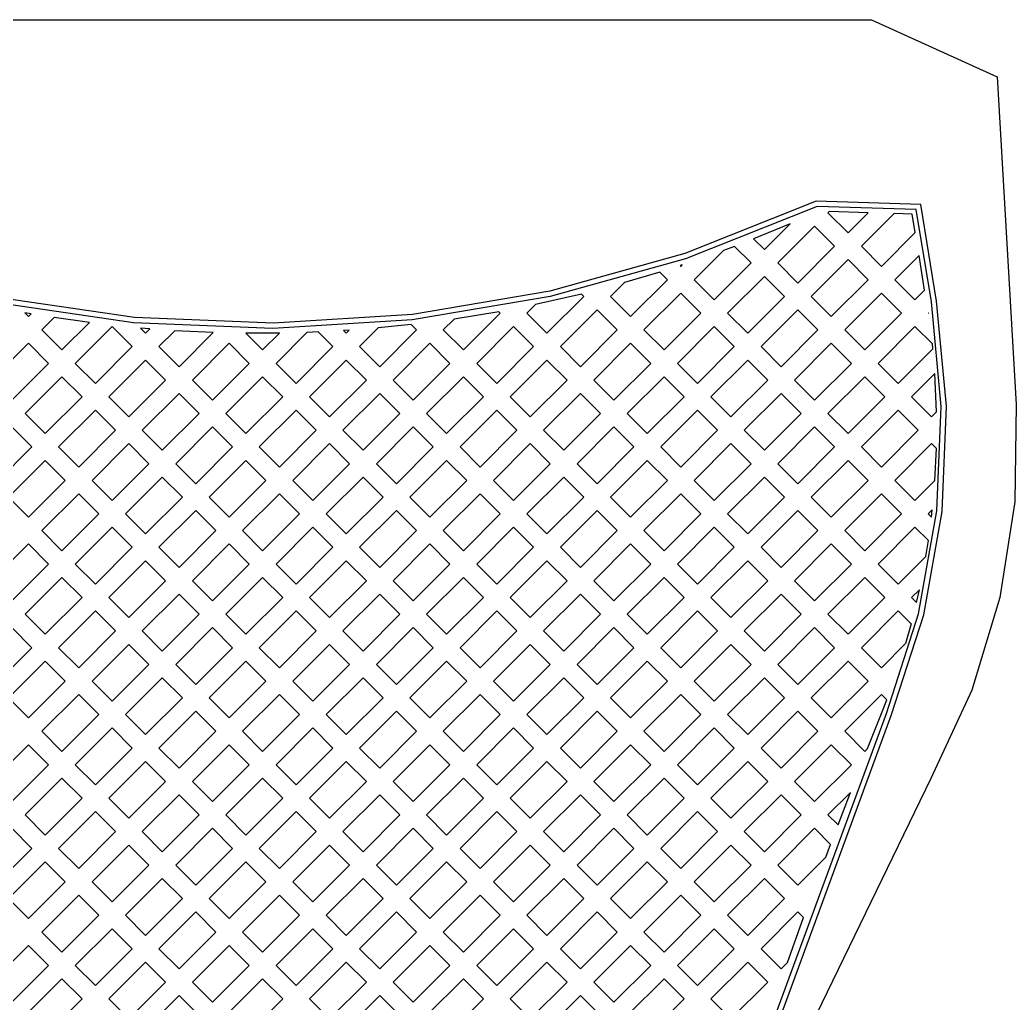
# Model space of a CAD drawing. Extents: x -211 to 2, y -103 to 318.
# Drawn here: x -94.21 to -82.98, y -17.48 to -6.4 of the extents above; entities that cross this region are included whole.
import ezdxf

# ---------------------------------------------------------------- set-up
doc = ezdxf.new("R2010")
doc.units = 0

msp = doc.modelspace()

# ---------------------------------------------------------------- linework, layer by layer
for p, q in [((-102.421, -6.39974), (-84.6121, -6.39974)), ((-84.6121, -6.39974), (-83.195, -7.0416)), ((-83.195, -7.0416), (-82.9825, -10.7363)), ((-85.2359, -8.44455), (-86.717015, -9.033031)), ((-85.2238, -8.50424), (-86.709601, -9.093096)), ((-84.0573, -8.47926), (-85.2359, -8.44455)), ((-85.2359, -8.44455), (-85.2359, -8.44455)), ((-84.108, -8.5371), (-85.2238, -8.50424)), ((-83.8791, -9.56949), (-84.0573, -8.47926)), ((-85.0901, -8.56109), (-85.1034, -8.57433)), ((-85.1034, -8.57433), (-84.8771, -8.80061)), ((-84.6505, -8.57403), (-85.0901, -8.56109)), ((-85.0901, -8.56109), (-85.0901, -8.56109)), ((-84.8771, -8.80061), (-84.6505, -8.57403)), ((-84.3575, -8.58266), (-84.7263, -8.95146)), ((-84.1531, -8.58868), (-84.3575, -8.58266)), ((-84.3575, -8.58266), (-84.3575, -8.58266)), ((-84.1191, -8.79682), (-84.1531, -8.58868)), ((-83.9376, -9.57906), (-84.108, -8.5371)), ((-85.5283, -8.69753), (-85.941, -8.8681)), ((-85.8199, -8.98917), (-85.5283, -8.69753)), ((-85.2542, -8.72518), (-85.6691, -9.14002)), ((-85.5283, -8.69753), (-85.5283, -8.69753)), ((-85.028, -8.95146), (-85.2542, -8.72518)), ((-85.2542, -8.72518), (-85.2542, -8.72518)), ((-85.941, -8.8681), (-85.8199, -8.98917)), ((-84.5, -9.17773), (-84.1191, -8.79682)), ((-86.1585, -8.95232), (-86.2816, -8.99832)), ((-85.9708, -9.14002), (-86.1585, -8.95232)), ((-85.4428, -9.36629), (-85.028, -8.95146)), ((-84.7263, -8.95146), (-84.5, -9.17773)), ((-86.717015, -9.033031), (-88.239142, -9.458471)), ((-86.709601, -9.093096), (-88.236368, -9.518602)), ((-86.2816, -8.99832), (-86.6119, -9.32858)), ((-84.0767, -9.05613), (-84.3491, -9.32858)), ((-84.0131, -9.44509), (-84.0767, -9.05613)), ((-84.0767, -9.05613), (-84.0767, -9.05613)), ((-86.7459, -9.16092), (-86.7712, -9.16928)), ((-86.7712, -9.16928), (-86.7627, -9.17773)), ((-86.7627, -9.17773), (-86.7459, -9.16092)), ((-86.7459, -9.16092), (-86.7459, -9.16092)), ((-86.3856, -9.55485), (-85.9708, -9.14002)), ((-85.9708, -9.14002), (-85.9708, -9.14002)), ((-85.6691, -9.14002), (-85.4428, -9.36629)), ((-84.8771, -9.10231), (-85.292, -9.51714)), ((-84.6508, -9.32858), (-84.8771, -9.10231)), ((-84.8771, -9.10231), (-84.8771, -9.10231)), ((-86.9995, -9.24266), (-87.3991, -9.3616)), ((-86.9136, -9.32858), (-86.9995, -9.24266)), ((-85.8199, -9.29087), (-86.2348, -9.7057)), ((-85.5937, -9.51714), (-85.8199, -9.29087)), ((-87.3991, -9.3616), (-87.5547, -9.51714)), ((-87.3991, -9.3616), (-87.3991, -9.3616)), ((-87.3284, -9.74342), (-86.9136, -9.32858)), ((-86.6119, -9.32858), (-86.3856, -9.55485)), ((-85.0657, -9.74342), (-84.6508, -9.32858)), ((-84.3491, -9.32858), (-84.1229, -9.55485)), ((-92.920872, -9.755105), (-94.476323, -9.526944)), ((-88.236368, -9.518602), (-89.791019, -9.780622)), ((-88.239142, -9.458471), (-89.789209, -9.720725)), ((-87.8836, -9.48993), (-88.3998, -9.60804)), ((-88.2712, -9.93198), (-87.8564, -9.51714)), ((-87.8564, -9.51714), (-87.8836, -9.48993)), ((-87.5547, -9.51714), (-87.3284, -9.74342)), ((-86.7627, -9.47943), (-87.1776, -9.89427)), ((-86.5365, -9.7057), (-86.7627, -9.47943)), ((-86.7627, -9.47943), (-86.7627, -9.47943)), ((-86.0085, -9.93198), (-85.5937, -9.51714)), ((-85.5937, -9.51714), (-85.5937, -9.51714)), ((-85.292, -9.51714), (-85.0657, -9.74342)), ((-84.5, -9.47943), (-84.9148, -9.89427)), ((-84.2737, -9.7057), (-84.5, -9.47943)), ((-84.5, -9.47943), (-84.5, -9.47943)), ((-84.1229, -9.55485), (-84.0131, -9.44509)), ((-92.931649, -9.813649), (-94.491466, -9.584383)), ((-88.3998, -9.60804), (-88.4975, -9.7057)), ((-88.3998, -9.60804), (-88.3998, -9.60804)), ((-83.8263, -10.757174), (-83.9376, -9.57906)), ((-83.767054, -10.75562), (-83.8791, -9.56949)), ((-94.0867, -9.71353), (-94.1592, -9.70089)), ((-94.1592, -9.70089), (-94.1166, -9.74342)), ((-94.1166, -9.74342), (-94.0867, -9.71353)), ((-94.0867, -9.71353), (-94.0867, -9.71353)), ((-93.8274, -9.75583), (-93.9658, -9.89427)), ((-93.4306, -9.81164), (-93.8274, -9.75583)), ((-93.8274, -9.75583), (-93.8274, -9.75583)), ((-91.354143, -9.819651), (-92.920872, -9.755105)), ((-89.789209, -9.720725), (-91.354143, -9.819651)), ((-88.8154, -9.68946), (-89.318, -9.77193)), ((-89.214, -10.1205), (-88.7992, -9.7057)), ((-88.7992, -9.7057), (-88.8154, -9.68946)), ((-88.4975, -9.7057), (-88.2712, -9.93198)), ((-87.7055, -9.66799), (-88.1204, -10.0828)), ((-87.4793, -9.89427), (-87.7055, -9.66799)), ((-86.9513, -10.1205), (-86.5365, -9.7057)), ((-86.2348, -9.7057), (-86.0085, -9.93198)), ((-85.4428, -9.66799), (-85.8576, -10.0828)), ((-85.2165, -9.89427), (-85.4428, -9.66799)), ((-84.6886, -10.1205), (-84.2737, -9.7057)), ((-83.9714, -9.7051), (-83.972, -9.7057)), ((-83.972, -9.7057), (-83.9712, -9.70652)), ((-83.972, -9.7057), (-83.972, -9.7057)), ((-83.9712, -9.70652), (-83.9714, -9.7051)), ((-93.7395, -10.1205), (-93.4306, -9.81164)), ((-93.1738, -9.85655), (-93.5887, -10.2714)), ((-92.9476, -10.0828), (-93.1738, -9.85655)), ((-93.1738, -9.85655), (-93.1738, -9.85655)), ((-91.360473, -9.879017), (-92.931649, -9.813649)), ((-92.7476, -9.88284), (-92.855, -9.87372)), ((-92.855, -9.87372), (-92.7967, -9.93198)), ((-92.7967, -9.93198), (-92.7476, -9.88284)), ((-92.7476, -9.88284), (-92.7476, -9.88284)), ((-89.791019, -9.780622), (-91.360473, -9.879017)), ((-90.1731, -9.8728), (-90.3831, -10.0828)), ((-89.8013, -9.835), (-90.1731, -9.8728)), ((-90.1731, -9.8728), (-90.1731, -9.8728)), ((-89.742, -9.89427), (-89.8013, -9.835)), ((-89.318, -9.77193), (-89.4403, -9.89427)), ((-89.318, -9.77193), (-89.318, -9.77193)), ((-88.6483, -9.85655), (-89.0632, -10.2714)), ((-88.4221, -10.0828), (-88.6483, -9.85655)), ((-88.6483, -9.85655), (-88.6483, -9.85655)), ((-86.3856, -9.85655), (-86.8004, -10.2714)), ((-86.1593, -10.0828), (-86.3856, -9.85655)), ((-86.3856, -9.85655), (-86.3856, -9.85655)), ((-84.1229, -9.85655), (-84.5377, -10.2714)), ((-83.9266, -10.0528), (-84.1229, -9.85655)), ((-93.9658, -9.89427), (-93.7395, -10.1205)), ((-92.4661, -9.90311), (-92.6459, -10.0828)), ((-92.0345, -9.92397), (-92.4661, -9.90311)), ((-92.4661, -9.90311), (-92.4661, -9.90311)), ((-92.4196, -10.3091), (-92.0345, -9.92397)), ((-91.2872, -9.93096), (-91.6653, -9.93204)), ((-91.6653, -9.93204), (-91.4768, -10.1205)), ((-91.4768, -10.1205), (-91.2872, -9.93096)), ((-90.9776, -9.92305), (-91.3259, -10.2714)), ((-91.2872, -9.93096), (-91.2872, -9.93096)), ((-90.8497, -9.91794), (-90.9776, -9.92305)), ((-90.6848, -10.0828), (-90.8497, -9.91794)), ((-90.5004, -9.89844), (-90.5634, -9.90255)), ((-90.5634, -9.90255), (-90.534, -9.93198)), ((-90.534, -9.93198), (-90.5004, -9.89844)), ((-90.5004, -9.89844), (-90.5004, -9.89844)), ((-90.1568, -10.3091), (-89.742, -9.89427)), ((-89.4403, -9.89427), (-89.214, -10.1205)), ((-87.8941, -10.3091), (-87.4793, -9.89427)), ((-87.4793, -9.89427), (-87.4793, -9.89427)), ((-87.1776, -9.89427), (-86.9513, -10.1205)), ((-85.6314, -10.3091), (-85.2165, -9.89427)), ((-85.2165, -9.89427), (-85.2165, -9.89427)), ((-84.9148, -9.89427), (-84.6886, -10.1205)), ((-94.1166, -10.0451), (-94.5315, -10.46)), ((-93.8904, -10.2714), (-94.1166, -10.0451)), ((-94.1166, -10.0451), (-94.1166, -10.0451)), ((-93.3624, -10.4977), (-92.9476, -10.0828)), ((-92.6459, -10.0828), (-92.4196, -10.3091)), ((-91.8539, -10.0451), (-92.2687, -10.46)), ((-91.6276, -10.2714), (-91.8539, -10.0451)), ((-91.0997, -10.4977), (-90.6848, -10.0828)), ((-90.6848, -10.0828), (-90.6848, -10.0828)), ((-90.3831, -10.0828), (-90.1568, -10.3091)), ((-89.5912, -10.0451), (-90.006, -10.46)), ((-89.3649, -10.2714), (-89.5912, -10.0451)), ((-89.5912, -10.0451), (-89.5912, -10.0451)), ((-88.8369, -10.4977), (-88.4221, -10.0828)), ((-88.1204, -10.0828), (-87.8941, -10.3091)), ((-87.3284, -10.0451), (-87.7433, -10.46)), ((-87.1021, -10.2714), (-87.3284, -10.0451)), ((-86.5742, -10.4977), (-86.1593, -10.0828)), ((-85.8576, -10.0828), (-85.6314, -10.3091)), ((-85.0657, -10.0451), (-85.4805, -10.46)), ((-84.8394, -10.2714), (-85.0657, -10.0451)), ((-84.3114, -10.4977), (-83.9209, -10.1071)), ((-83.9209, -10.1071), (-83.9266, -10.0528)), ((-94.3052, -10.6862), (-93.8904, -10.2714)), ((-93.5887, -10.2714), (-93.3624, -10.4977)), ((-92.7967, -10.2337), (-93.2115, -10.6485)), ((-92.5704, -10.46), (-92.7967, -10.2337)), ((-92.7967, -10.2337), (-92.7967, -10.2337)), ((-92.0425, -10.6862), (-91.6276, -10.2714)), ((-91.6276, -10.2714), (-91.6276, -10.2714)), ((-91.3259, -10.2714), (-91.0997, -10.4977)), ((-90.534, -10.2337), (-90.9488, -10.6485)), ((-90.3077, -10.46), (-90.534, -10.2337)), ((-89.7797, -10.6862), (-89.3649, -10.2714)), ((-89.0632, -10.2714), (-88.8369, -10.4977)), ((-88.2712, -10.2337), (-88.6861, -10.6485)), ((-88.045, -10.46), (-88.2712, -10.2337)), ((-88.2712, -10.2337), (-88.2712, -10.2337)), ((-87.517, -10.6862), (-87.1021, -10.2714)), ((-87.1021, -10.2714), (-87.1021, -10.2714)), ((-86.8004, -10.2714), (-86.5742, -10.4977)), ((-86.0085, -10.2337), (-86.4233, -10.6485)), ((-85.7822, -10.46), (-86.0085, -10.2337)), ((-86.0085, -10.2337), (-86.0085, -10.2337)), ((-85.2542, -10.6862), (-84.8394, -10.2714)), ((-84.8394, -10.2714), (-84.8394, -10.2714)), ((-84.5377, -10.2714), (-84.3114, -10.4977)), ((-84.5377, -10.2714), (-84.5377, -10.2714)), ((-93.7395, -10.4222), (-94.1543, -10.8371)), ((-93.5132, -10.6485), (-93.7395, -10.4222)), ((-93.7395, -10.4222), (-93.7395, -10.4222)), ((-91.4768, -10.4222), (-91.8916, -10.8371)), ((-91.2505, -10.6485), (-91.4768, -10.4222)), ((-89.214, -10.4222), (-89.6289, -10.8371)), ((-88.9878, -10.6485), (-89.214, -10.4222)), ((-89.214, -10.4222), (-89.214, -10.4222)), ((-86.9513, -10.4222), (-87.3661, -10.8371)), ((-86.725, -10.6485), (-86.9513, -10.4222)), ((-84.6886, -10.4222), (-85.1034, -10.8371)), ((-84.4623, -10.6485), (-84.6886, -10.4222)), ((-83.8971, -10.385), (-84.1606, -10.6485)), ((-83.8778, -10.8183), (-83.8971, -10.385)), ((-92.9853, -10.8748), (-92.5704, -10.46)), ((-92.2687, -10.46), (-92.0425, -10.6862)), ((-90.7225, -10.8748), (-90.3077, -10.46)), ((-90.3077, -10.46), (-90.3077, -10.46)), ((-90.006, -10.46), (-89.7797, -10.6862)), ((-88.4598, -10.8748), (-88.045, -10.46)), ((-87.7433, -10.46), (-87.517, -10.6862)), ((-86.197, -10.8748), (-85.7822, -10.46)), ((-85.4805, -10.46), (-85.2542, -10.6862)), ((-93.9281, -11.0633), (-93.5132, -10.6485)), ((-93.2115, -10.6485), (-92.9853, -10.8748)), ((-92.4196, -10.6108), (-92.8344, -11.0256)), ((-92.1933, -10.8371), (-92.4196, -10.6108)), ((-92.4196, -10.6108), (-92.4196, -10.6108)), ((-91.6653, -11.0633), (-91.2505, -10.6485)), ((-91.2505, -10.6485), (-91.2505, -10.6485)), ((-90.9488, -10.6485), (-90.7225, -10.8748)), ((-90.1568, -10.6108), (-90.5717, -11.0256)), ((-89.9306, -10.8371), (-90.1568, -10.6108)), ((-89.4026, -11.0633), (-88.9878, -10.6485)), ((-88.6861, -10.6485), (-88.4598, -10.8748)), ((-87.8941, -10.6108), (-88.3089, -11.0256)), ((-87.6678, -10.8371), (-87.8941, -10.6108)), ((-87.8941, -10.6108), (-87.8941, -10.6108)), ((-87.1399, -11.0633), (-86.725, -10.6485)), ((-86.725, -10.6485), (-86.725, -10.6485)), ((-86.4233, -10.6485), (-86.197, -10.8748)), ((-85.6314, -10.6108), (-86.0462, -11.0256)), ((-85.4051, -10.8371), (-85.6314, -10.6108)), ((-85.6314, -10.6108), (-85.6314, -10.6108)), ((-84.8771, -11.0633), (-84.4623, -10.6485)), ((-84.1606, -10.6485), (-83.9343, -10.8748)), ((-84.1606, -10.6485), (-84.1606, -10.6485)), ((-83.874877, -11.934174), (-83.8263, -10.757174)), ((-83.815974, -11.940628), (-83.767054, -10.75562)), ((-82.9825, -10.7363), (-82.99682, -11.833494)), ((-94.1543, -10.8371), (-93.9281, -11.0633)), ((-93.3624, -10.7994), (-93.7772, -11.2142)), ((-93.1361, -11.0256), (-93.3624, -10.7994)), ((-93.3624, -10.7994), (-93.3624, -10.7994)), ((-92.6081, -11.2519), (-92.1933, -10.8371)), ((-91.8916, -10.8371), (-91.6653, -11.0633)), ((-91.0997, -10.7994), (-91.5145, -11.2142)), ((-90.8734, -11.0256), (-91.0997, -10.7994)), ((-90.3454, -11.2519), (-89.9306, -10.8371)), ((-89.9306, -10.8371), (-89.9306, -10.8371)), ((-89.6289, -10.8371), (-89.4026, -11.0633)), ((-88.8369, -10.7994), (-89.2517, -11.2142)), ((-88.6106, -11.0256), (-88.8369, -10.7994)), ((-88.8369, -10.7994), (-88.8369, -10.7994)), ((-88.0827, -11.2519), (-87.6678, -10.8371)), ((-87.3661, -10.8371), (-87.1399, -11.0633)), ((-86.5742, -10.7994), (-86.989, -11.2142)), ((-86.3479, -11.0256), (-86.5742, -10.7994)), ((-85.8199, -11.2519), (-85.4051, -10.8371)), ((-85.1034, -10.8371), (-84.8771, -11.0633)), ((-84.3114, -10.7994), (-84.7263, -11.2142)), ((-84.0852, -11.0256), (-84.3114, -10.7994)), ((-83.9343, -10.8748), (-83.8778, -10.8183)), ((-94.0789, -11.2142), (-94.3052, -10.9879)), ((-92.0425, -10.9879), (-92.4573, -11.4028)), ((-91.8162, -11.2142), (-92.0425, -10.9879)), ((-92.0425, -10.9879), (-92.0425, -10.9879)), ((-89.7797, -10.9879), (-90.1946, -11.4028)), ((-89.5534, -11.2142), (-89.7797, -10.9879)), ((-87.517, -10.9879), (-87.9318, -11.4028)), ((-87.2907, -11.2142), (-87.517, -10.9879)), ((-87.517, -10.9879), (-87.517, -10.9879)), ((-85.2542, -10.9879), (-85.6691, -11.4028)), ((-85.028, -11.2142), (-85.2542, -10.9879)), ((-85.2542, -10.9879), (-85.2542, -10.9879)), ((-93.551, -11.4405), (-93.1361, -11.0256)), ((-92.8344, -11.0256), (-92.6081, -11.2519)), ((-91.2882, -11.4405), (-90.8734, -11.0256)), ((-90.8734, -11.0256), (-90.8734, -11.0256)), ((-90.5717, -11.0256), (-90.3454, -11.2519)), ((-89.0255, -11.4405), (-88.6106, -11.0256)), ((-88.3089, -11.0256), (-88.0827, -11.2519)), ((-86.7627, -11.4405), (-86.3479, -11.0256)), ((-86.3479, -11.0256), (-86.3479, -11.0256)), ((-86.0462, -11.0256), (-85.8199, -11.2519)), ((-84.8771, -11.0633), (-84.8771, -11.0633)), ((-84.5, -11.4405), (-84.0852, -11.0256)), ((-94.4938, -11.629), (-94.0789, -11.2142)), ((-94.0789, -11.2142), (-94.0789, -11.2142)), ((-93.7772, -11.2142), (-93.551, -11.4405)), ((-92.9853, -11.1765), (-93.4001, -11.5913)), ((-92.759, -11.4028), (-92.9853, -11.1765)), ((-92.9853, -11.1765), (-92.9853, -11.1765)), ((-92.231, -11.629), (-91.8162, -11.2142)), ((-91.5145, -11.2142), (-91.2882, -11.4405)), ((-90.7225, -11.1765), (-91.1374, -11.5913)), ((-90.4963, -11.4028), (-90.7225, -11.1765)), ((-89.9683, -11.629), (-89.5534, -11.2142)), ((-89.5534, -11.2142), (-89.5534, -11.2142)), ((-89.2517, -11.2142), (-89.0255, -11.4405)), ((-88.4598, -11.1765), (-88.8746, -11.5913)), ((-88.2335, -11.4028), (-88.4598, -11.1765)), ((-88.4598, -11.1765), (-88.4598, -11.1765)), ((-87.7055, -11.629), (-87.2907, -11.2142)), ((-86.989, -11.2142), (-86.7627, -11.4405)), ((-86.197, -11.1765), (-86.6119, -11.5913)), ((-85.9708, -11.4028), (-86.197, -11.1765)), ((-85.4428, -11.629), (-85.028, -11.2142)), ((-84.7263, -11.2142), (-84.5, -11.4405)), ((-83.9343, -11.1765), (-84.3491, -11.5913)), ((-83.8796, -11.2312), (-83.9343, -11.1765)), ((-83.8973, -11.5921), (-83.8796, -11.2312)), ((-93.9281, -11.365), (-94.3429, -11.7799)), ((-93.7018, -11.5913), (-93.9281, -11.365)), ((-93.1738, -11.8176), (-92.759, -11.4028)), ((-92.4573, -11.4028), (-92.231, -11.629)), ((-91.6653, -11.365), (-92.0802, -11.7799)), ((-91.4391, -11.5913), (-91.6653, -11.365)), ((-91.6653, -11.365), (-91.6653, -11.365)), ((-90.9111, -11.8176), (-90.4963, -11.4028)), ((-90.4963, -11.4028), (-90.4963, -11.4028)), ((-90.1946, -11.4028), (-89.9683, -11.629)), ((-89.4026, -11.365), (-89.8174, -11.7799)), ((-89.1763, -11.5913), (-89.4026, -11.365)), ((-88.6483, -11.8176), (-88.2335, -11.4028)), ((-87.9318, -11.4028), (-87.7055, -11.629)), ((-87.1399, -11.365), (-87.5547, -11.7799)), ((-86.9136, -11.5913), (-87.1399, -11.365)), ((-87.1399, -11.365), (-87.1399, -11.365)), ((-86.3856, -11.8176), (-85.9708, -11.4028)), ((-85.9708, -11.4028), (-85.9708, -11.4028)), ((-85.6691, -11.4028), (-85.4428, -11.629)), ((-84.8771, -11.365), (-85.292, -11.7799)), ((-84.6508, -11.5913), (-84.8771, -11.365)), ((-84.8771, -11.365), (-84.8771, -11.365)), ((-84.5, -11.4405), (-84.5, -11.4405)), ((-92.6081, -11.5536), (-93.023, -11.9684)), ((-92.3819, -11.7799), (-92.6081, -11.5536)), ((-92.6081, -11.5536), (-92.6081, -11.5536)), ((-90.3454, -11.5536), (-90.7602, -11.9684)), ((-90.1191, -11.7799), (-90.3454, -11.5536)), ((-88.0827, -11.5536), (-88.4975, -11.9684)), ((-87.8564, -11.7799), (-88.0827, -11.5536)), ((-88.0827, -11.5536), (-88.0827, -11.5536)), ((-85.8199, -11.5536), (-86.2348, -11.9684)), ((-85.5937, -11.7799), (-85.8199, -11.5536)), ((-94.1166, -12.0062), (-93.7018, -11.5913)), ((-93.7018, -11.5913), (-93.7018, -11.5913)), ((-93.4001, -11.5913), (-93.1738, -11.8176)), ((-91.8539, -12.0062), (-91.4391, -11.5913)), ((-91.1374, -11.5913), (-90.9111, -11.8176)), ((-89.5912, -12.0062), (-89.1763, -11.5913)), ((-89.1763, -11.5913), (-89.1763, -11.5913)), ((-88.8746, -11.5913), (-88.6483, -11.8176)), ((-87.3284, -12.0062), (-86.9136, -11.5913)), ((-86.6119, -11.5913), (-86.3856, -11.8176)), ((-85.0657, -12.0062), (-84.6508, -11.5913)), ((-84.3491, -11.5913), (-84.1229, -11.8176)), ((-84.3491, -11.5913), (-84.3491, -11.5913)), ((-84.1229, -11.8176), (-83.8973, -11.5921)), ((-94.3429, -11.7799), (-94.1166, -12.0062)), ((-93.551, -11.7422), (-93.9658, -12.157)), ((-93.3247, -11.9684), (-93.551, -11.7422)), ((-92.7967, -12.1947), (-92.3819, -11.7799)), ((-92.0802, -11.7799), (-91.8539, -12.0062)), ((-91.2882, -11.7422), (-91.703, -12.157)), ((-91.0619, -11.9684), (-91.2882, -11.7422)), ((-91.2882, -11.7422), (-91.2882, -11.7422)), ((-90.534, -12.1947), (-90.1191, -11.7799)), ((-90.1191, -11.7799), (-90.1191, -11.7799)), ((-89.8174, -11.7799), (-89.5912, -12.0062)), ((-89.0255, -11.7422), (-89.4403, -12.157)), ((-88.7992, -11.9684), (-89.0255, -11.7422)), ((-88.2712, -12.1947), (-87.8564, -11.7799)), ((-87.5547, -11.7799), (-87.3284, -12.0062)), ((-86.7627, -11.7422), (-87.1776, -12.157)), ((-86.5365, -11.9684), (-86.7627, -11.7422)), ((-86.7627, -11.7422), (-86.7627, -11.7422)), ((-86.0085, -12.1947), (-85.5937, -11.7799)), ((-85.5937, -11.7799), (-85.5937, -11.7799)), ((-85.292, -11.7799), (-85.0657, -12.0062)), ((-84.5, -11.7422), (-84.9148, -12.157)), ((-84.2737, -11.9684), (-84.5, -11.7422)), ((-84.5, -11.7422), (-84.5, -11.7422)), ((-82.99682, -11.833494), (-83.164086, -12.912536)), ((-93.7395, -12.3833), (-93.3247, -11.9684)), ((-93.3247, -11.9684), (-93.3247, -11.9684)), ((-93.023, -11.9684), (-92.7967, -12.1947)), ((-92.231, -11.9307), (-92.6459, -12.3456)), ((-92.0047, -12.157), (-92.231, -11.9307)), ((-92.231, -11.9307), (-92.231, -11.9307)), ((-91.4768, -12.3833), (-91.0619, -11.9684)), ((-90.7602, -11.9684), (-90.534, -12.1947)), ((-89.9683, -11.9307), (-90.3831, -12.3456)), ((-89.742, -12.157), (-89.9683, -11.9307)), ((-89.214, -12.3833), (-88.7992, -11.9684)), ((-88.7992, -11.9684), (-88.7992, -11.9684)), ((-88.4975, -11.9684), (-88.2712, -12.1947)), ((-87.7055, -11.9307), (-88.1204, -12.3456)), ((-87.4793, -12.157), (-87.7055, -11.9307)), ((-87.7055, -11.9307), (-87.7055, -11.9307)), ((-86.9513, -12.3833), (-86.5365, -11.9684)), ((-86.2348, -11.9684), (-86.0085, -12.1947)), ((-85.4428, -11.9307), (-85.8576, -12.3456)), ((-85.2165, -12.157), (-85.4428, -11.9307)), ((-84.6886, -12.3833), (-84.2737, -11.9684)), ((-84.081565, -13.093903), (-83.874877, -11.934174)), ((-84.024082, -13.108244), (-83.815974, -11.940628)), ((-83.9269, -11.9233), (-83.972, -11.9684)), ((-83.972, -11.9684), (-83.9361, -12.0044)), ((-83.972, -11.9684), (-83.972, -11.9684)), ((-83.9361, -12.0044), (-83.9269, -11.9233)), ((-93.1738, -12.1193), (-93.5887, -12.5341)), ((-92.9476, -12.3456), (-93.1738, -12.1193)), ((-90.9111, -12.1193), (-91.3259, -12.5341)), ((-90.6848, -12.3456), (-90.9111, -12.1193)), ((-90.9111, -12.1193), (-90.9111, -12.1193)), ((-88.6483, -12.1193), (-89.0632, -12.5341)), ((-88.4221, -12.3456), (-88.6483, -12.1193)), ((-86.3856, -12.1193), (-86.8004, -12.5341)), ((-86.1593, -12.3456), (-86.3856, -12.1193)), ((-86.3856, -12.1193), (-86.3856, -12.1193)), ((-84.1229, -12.1193), (-84.5377, -12.5341)), ((-83.9717, -12.2704), (-84.1229, -12.1193)), ((-84.1229, -12.1193), (-84.1229, -12.1193)), ((-93.9658, -12.157), (-93.7395, -12.3833)), ((-92.4196, -12.5718), (-92.0047, -12.157)), ((-91.703, -12.157), (-91.4768, -12.3833)), ((-90.1568, -12.5718), (-89.742, -12.157)), ((-89.742, -12.157), (-89.742, -12.157)), ((-89.4403, -12.157), (-89.214, -12.3833)), ((-87.8941, -12.5718), (-87.4793, -12.157)), ((-87.1776, -12.157), (-86.9513, -12.3833)), ((-85.6314, -12.5718), (-85.2165, -12.157)), ((-85.2165, -12.157), (-85.2165, -12.157)), ((-84.9148, -12.157), (-84.6886, -12.3833)), ((-94.1166, -12.3079), (-94.5315, -12.7227)), ((-93.8904, -12.5341), (-94.1166, -12.3079)), ((-93.3624, -12.7604), (-92.9476, -12.3456)), ((-92.9476, -12.3456), (-92.9476, -12.3456)), ((-92.6459, -12.3456), (-92.4196, -12.5718)), ((-91.8539, -12.3079), (-92.2687, -12.7227)), ((-91.6276, -12.5341), (-91.8539, -12.3079)), ((-91.8539, -12.3079), (-91.8539, -12.3079)), ((-91.0997, -12.7604), (-90.6848, -12.3456)), ((-90.3831, -12.3456), (-90.1568, -12.5718)), ((-89.5912, -12.3079), (-90.006, -12.7227)), ((-89.3649, -12.5341), (-89.5912, -12.3079)), ((-88.8369, -12.7604), (-88.4221, -12.3456)), ((-88.4221, -12.3456), (-88.4221, -12.3456)), ((-88.1204, -12.3456), (-87.8941, -12.5718)), ((-87.3284, -12.3079), (-87.7433, -12.7227)), ((-87.1021, -12.5341), (-87.3284, -12.3079)), ((-87.3284, -12.3079), (-87.3284, -12.3079)), ((-86.5742, -12.7604), (-86.1593, -12.3456)), ((-85.8576, -12.3456), (-85.6314, -12.5718)), ((-85.0657, -12.3079), (-85.4805, -12.7227)), ((-84.8394, -12.5341), (-85.0657, -12.3079)), ((-84.0004, -12.4494), (-83.9717, -12.2704)), ((-84.3114, -12.7604), (-84.0004, -12.4494)), ((-94.3052, -12.949), (-93.8904, -12.5341)), ((-93.5887, -12.5341), (-93.3624, -12.7604)), ((-92.7967, -12.4964), (-93.2115, -12.9113)), ((-92.5704, -12.7227), (-92.7967, -12.4964)), ((-92.0425, -12.949), (-91.6276, -12.5341)), ((-91.3259, -12.5341), (-91.0997, -12.7604)), ((-90.534, -12.4964), (-90.9488, -12.9113)), ((-90.3077, -12.7227), (-90.534, -12.4964)), ((-90.534, -12.4964), (-90.534, -12.4964)), ((-89.7797, -12.949), (-89.3649, -12.5341)), ((-89.3649, -12.5341), (-89.3649, -12.5341)), ((-89.0632, -12.5341), (-88.8369, -12.7604)), ((-88.2712, -12.4964), (-88.6861, -12.9113)), ((-88.045, -12.7227), (-88.2712, -12.4964)), ((-87.517, -12.949), (-87.1021, -12.5341)), ((-86.8004, -12.5341), (-86.5742, -12.7604)), ((-86.0085, -12.4964), (-86.4233, -12.9113)), ((-85.7822, -12.7227), (-86.0085, -12.4964)), ((-86.0085, -12.4964), (-86.0085, -12.4964)), ((-85.2542, -12.949), (-84.8394, -12.5341)), ((-84.8394, -12.5341), (-84.8394, -12.5341)), ((-84.5377, -12.5341), (-84.3114, -12.7604)), ((-93.7395, -12.685), (-94.1543, -13.0998)), ((-93.5132, -12.9113), (-93.7395, -12.685)), ((-91.4768, -12.685), (-91.8916, -13.0998)), ((-91.2505, -12.9113), (-91.4768, -12.685)), ((-91.4768, -12.685), (-91.4768, -12.685)), ((-89.214, -12.685), (-89.6289, -13.0998)), ((-88.9878, -12.9113), (-89.214, -12.685)), ((-86.9513, -12.685), (-87.3661, -13.0998)), ((-86.725, -12.9113), (-86.9513, -12.685)), ((-86.9513, -12.685), (-86.9513, -12.685)), ((-84.6886, -12.685), (-85.1034, -13.0998)), ((-84.4623, -12.9113), (-84.6886, -12.685)), ((-92.9853, -13.1375), (-92.5704, -12.7227)), ((-92.5704, -12.7227), (-92.5704, -12.7227)), ((-92.2687, -12.7227), (-92.0425, -12.949)), ((-90.7225, -13.1375), (-90.3077, -12.7227)), ((-90.006, -12.7227), (-89.7797, -12.949)), ((-88.4598, -13.1375), (-88.045, -12.7227)), ((-88.045, -12.7227), (-88.045, -12.7227)), ((-87.7433, -12.7227), (-87.517, -12.949)), ((-86.197, -13.1375), (-85.7822, -12.7227)), ((-85.4805, -12.7227), (-85.2542, -12.949)), ((-93.9281, -13.3261), (-93.5132, -12.9113)), ((-93.2115, -12.9113), (-92.9853, -13.1375)), ((-92.4196, -12.8735), (-92.8344, -13.2884)), ((-92.1933, -13.0998), (-92.4196, -12.8735)), ((-91.6653, -13.3261), (-91.2505, -12.9113)), ((-90.9488, -12.9113), (-90.7225, -13.1375)), ((-90.1568, -12.8735), (-90.5717, -13.2884)), ((-89.9306, -13.0998), (-90.1568, -12.8735)), ((-90.1568, -12.8735), (-90.1568, -12.8735)), ((-89.4026, -13.3261), (-88.9878, -12.9113)), ((-88.9878, -12.9113), (-88.9878, -12.9113)), ((-88.6861, -12.9113), (-88.4598, -13.1375)), ((-87.8941, -12.8735), (-88.3089, -13.2884)), ((-87.6678, -13.0998), (-87.8941, -12.8735)), ((-87.1399, -13.3261), (-86.725, -12.9113)), ((-86.4233, -12.9113), (-86.197, -13.1375)), ((-85.6314, -12.8735), (-86.0462, -13.2884)), ((-85.4051, -13.0998), (-85.6314, -12.8735)), ((-85.6314, -12.8735), (-85.6314, -12.8735)), ((-84.8771, -13.3261), (-84.4623, -12.9113)), ((-84.4623, -12.9113), (-84.4623, -12.9113)), ((-84.073, -12.8237), (-84.1606, -12.9113)), ((-84.1606, -12.9113), (-84.1052, -12.9666)), ((-84.1606, -12.9113), (-84.1606, -12.9113)), ((-84.1052, -12.9666), (-84.073, -12.8237)), ((-83.164086, -12.912536), (-83.480684, -13.95756)), ((-94.1543, -13.0998), (-93.9281, -13.3261)), ((-93.3624, -13.0621), (-93.7772, -13.4769)), ((-93.1361, -13.2884), (-93.3624, -13.0621)), ((-92.6081, -13.5146), (-92.1933, -13.0998)), ((-92.1933, -13.0998), (-92.1933, -13.0998)), ((-91.8916, -13.0998), (-91.6653, -13.3261)), ((-91.0997, -13.0621), (-91.5145, -13.4769)), ((-90.8734, -13.2884), (-91.0997, -13.0621)), ((-91.0997, -13.0621), (-91.0997, -13.0621)), ((-90.3454, -13.5146), (-89.9306, -13.0998)), ((-89.6289, -13.0998), (-89.4026, -13.3261)), ((-88.8369, -13.0621), (-89.2517, -13.4769)), ((-88.6106, -13.2884), (-88.8369, -13.0621)), ((-88.0827, -13.5146), (-87.6678, -13.0998)), ((-87.6678, -13.0998), (-87.6678, -13.0998)), ((-87.3661, -13.0998), (-87.1399, -13.3261)), ((-86.5742, -13.0621), (-86.989, -13.4769)), ((-86.3479, -13.2884), (-86.5742, -13.0621)), ((-86.5742, -13.0621), (-86.5742, -13.0621)), ((-85.8199, -13.5146), (-85.4051, -13.0998)), ((-85.1034, -13.0998), (-84.8771, -13.3261)), ((-84.7263, -13.4769), (-84.3114, -13.0621)), ((-84.4446, -14.2202), (-84.081565, -13.093903)), ((-84.3896, -14.2422), (-84.024082, -13.108244)), ((-84.3114, -13.0621), (-84.1655, -13.208)), ((-94.0789, -13.4769), (-94.3052, -13.2507)), ((-92.0425, -13.2507), (-92.4573, -13.6655)), ((-91.8162, -13.4769), (-92.0425, -13.2507)), ((-89.7797, -13.2507), (-90.1946, -13.6655)), ((-89.5534, -13.4769), (-89.7797, -13.2507)), ((-89.7797, -13.2507), (-89.7797, -13.2507)), ((-87.517, -13.2507), (-87.9318, -13.6655)), ((-87.2907, -13.4769), (-87.517, -13.2507)), ((-85.2542, -13.2507), (-85.6691, -13.6655)), ((-85.028, -13.4769), (-85.2542, -13.2507)), ((-85.2542, -13.2507), (-85.2542, -13.2507)), ((-84.1655, -13.208), (-84.2278, -13.431)), ((-84.1655, -13.208), (-84.1655, -13.208)), ((-93.9281, -13.3261), (-93.9281, -13.3261)), ((-93.551, -13.7032), (-93.1361, -13.2884)), ((-92.8344, -13.2884), (-92.6081, -13.5146)), ((-91.2882, -13.7032), (-90.8734, -13.2884)), ((-90.5717, -13.2884), (-90.3454, -13.5146)), ((-89.0255, -13.7032), (-88.6106, -13.2884)), ((-88.6106, -13.2884), (-88.6106, -13.2884)), ((-88.3089, -13.2884), (-88.0827, -13.5146)), ((-86.7627, -13.7032), (-86.3479, -13.2884)), ((-86.0462, -13.2884), (-85.8199, -13.5146)), ((-94.4938, -13.8918), (-94.0789, -13.4769)), ((-93.7772, -13.4769), (-93.551, -13.7032)), ((-92.9853, -13.4392), (-93.4001, -13.8541)), ((-92.759, -13.6655), (-92.9853, -13.4392)), ((-92.231, -13.8918), (-91.8162, -13.4769)), ((-91.8162, -13.4769), (-91.8162, -13.4769)), ((-91.5145, -13.4769), (-91.2882, -13.7032)), ((-90.7225, -13.4392), (-91.1374, -13.8541)), ((-90.4963, -13.6655), (-90.7225, -13.4392)), ((-90.7225, -13.4392), (-90.7225, -13.4392)), ((-89.9683, -13.8918), (-89.5534, -13.4769)), ((-89.2517, -13.4769), (-89.0255, -13.7032)), ((-88.4598, -13.4392), (-88.8746, -13.8541)), ((-88.2335, -13.6655), (-88.4598, -13.4392)), ((-87.7055, -13.8918), (-87.2907, -13.4769)), ((-87.2907, -13.4769), (-87.2907, -13.4769)), ((-86.989, -13.4769), (-86.7627, -13.7032)), ((-86.197, -13.4392), (-86.6119, -13.8541)), ((-85.9708, -13.6655), (-86.197, -13.4392)), ((-86.197, -13.4392), (-86.197, -13.4392)), ((-85.4428, -13.8918), (-85.028, -13.4769)), ((-84.5, -13.7032), (-84.7263, -13.4769)), ((-84.2278, -13.431), (-84.5, -13.7032)), ((-93.9281, -13.6278), (-94.3429, -14.0426)), ((-93.7018, -13.8541), (-93.9281, -13.6278)), ((-93.9281, -13.6278), (-93.9281, -13.6278)), ((-93.1738, -14.0803), (-92.759, -13.6655)), ((-92.4573, -13.6655), (-92.231, -13.8918)), ((-91.6653, -13.6278), (-92.0802, -14.0426)), ((-91.4391, -13.8541), (-91.6653, -13.6278)), ((-90.9111, -14.0803), (-90.4963, -13.6655)), ((-90.1946, -13.6655), (-89.9683, -13.8918)), ((-89.4026, -13.6278), (-89.8174, -14.0426)), ((-89.1763, -13.8541), (-89.4026, -13.6278)), ((-89.4026, -13.6278), (-89.4026, -13.6278)), ((-88.6483, -14.0803), (-88.2335, -13.6655)), ((-88.2335, -13.6655), (-88.2335, -13.6655)), ((-87.9318, -13.6655), (-87.7055, -13.8918)), ((-87.1399, -13.6278), (-87.5547, -14.0426)), ((-86.9136, -13.8541), (-87.1399, -13.6278)), ((-86.3856, -14.0803), (-85.9708, -13.6655)), ((-85.6691, -13.6655), (-85.4428, -13.8918)), ((-84.8771, -13.6278), (-85.292, -14.0426)), ((-84.6508, -13.8541), (-84.8771, -13.6278)), ((-93.551, -13.7032), (-93.551, -13.7032)), ((-94.1166, -14.2689), (-93.7018, -13.8541)), ((-93.4001, -13.8541), (-93.1738, -14.0803)), ((-92.6081, -13.8163), (-93.023, -14.2312)), ((-92.3819, -14.0426), (-92.6081, -13.8163)), ((-91.8539, -14.2689), (-91.4391, -13.8541)), ((-91.4391, -13.8541), (-91.4391, -13.8541)), ((-91.1374, -13.8541), (-90.9111, -14.0803)), ((-90.3454, -13.8163), (-90.7602, -14.2312)), ((-90.1191, -14.0426), (-90.3454, -13.8163)), ((-90.3454, -13.8163), (-90.3454, -13.8163)), ((-89.5912, -14.2689), (-89.1763, -13.8541)), ((-88.8746, -13.8541), (-88.6483, -14.0803)), ((-88.0827, -13.8163), (-88.4975, -14.2312)), ((-87.8564, -14.0426), (-88.0827, -13.8163)), ((-87.3284, -14.2689), (-86.9136, -13.8541)), ((-86.9136, -13.8541), (-86.9136, -13.8541)), ((-86.6119, -13.8541), (-86.3856, -14.0803)), ((-85.8199, -13.8163), (-86.2348, -14.2312)), ((-85.5937, -14.0426), (-85.8199, -13.8163)), ((-85.8199, -13.8163), (-85.8199, -13.8163)), ((-85.0657, -14.2689), (-84.6508, -13.8541)), ((-93.551, -14.0049), (-93.9658, -14.4197)), ((-93.3247, -14.2312), (-93.551, -14.0049)), ((-93.551, -14.0049), (-93.551, -14.0049)), ((-91.2882, -14.0049), (-91.703, -14.4197)), ((-91.0619, -14.2312), (-91.2882, -14.0049)), ((-89.0255, -14.0049), (-89.4403, -14.4197)), ((-88.7992, -14.2312), (-89.0255, -14.0049)), ((-89.0255, -14.0049), (-89.0255, -14.0049)), ((-86.7627, -14.0049), (-87.1776, -14.4197)), ((-86.5365, -14.2312), (-86.7627, -14.0049)), ((-84.5, -14.0049), (-84.9148, -14.4197)), ((-84.4407, -14.0642), (-84.5, -14.0049)), ((-83.480684, -13.95756), (-83.943, -14.9527)), ((-94.3429, -14.0426), (-94.1166, -14.2689)), ((-93.1738, -14.0803), (-93.1738, -14.0803)), ((-92.7967, -14.4575), (-92.3819, -14.0426)), ((-92.0802, -14.0426), (-91.8539, -14.2689)), ((-90.534, -14.4575), (-90.1191, -14.0426)), ((-89.8174, -14.0426), (-89.5912, -14.2689)), ((-88.2712, -14.4575), (-87.8564, -14.0426)), ((-87.8564, -14.0426), (-87.8564, -14.0426)), ((-87.5547, -14.0426), (-87.3284, -14.2689)), ((-86.0085, -14.4575), (-85.5937, -14.0426)), ((-85.292, -14.0426), (-85.0657, -14.2689)), ((-85.292, -14.0426), (-85.292, -14.0426)), ((-84.4938, -14.2006), (-84.4407, -14.0642)), ((-93.7395, -14.646), (-93.3247, -14.2312)), ((-93.023, -14.2312), (-92.7967, -14.4575)), ((-92.231, -14.1935), (-92.6459, -14.6083)), ((-92.0047, -14.4197), (-92.231, -14.1935)), ((-91.4768, -14.646), (-91.0619, -14.2312)), ((-91.0619, -14.2312), (-91.0619, -14.2312)), ((-90.7602, -14.2312), (-90.534, -14.4575)), ((-89.9683, -14.1935), (-90.3831, -14.6083)), ((-89.742, -14.4197), (-89.9683, -14.1935)), ((-89.9683, -14.1935), (-89.9683, -14.1935)), ((-89.214, -14.646), (-88.7992, -14.2312)), ((-88.4975, -14.2312), (-88.2712, -14.4575)), ((-87.7055, -14.1935), (-88.1204, -14.6083)), ((-87.4793, -14.4197), (-87.7055, -14.1935)), ((-86.9513, -14.646), (-86.5365, -14.2312)), ((-86.5365, -14.2312), (-86.5365, -14.2312)), ((-86.2348, -14.2312), (-86.0085, -14.4575)), ((-85.947081, -18.301848), (-84.4446, -14.2202)), ((-85.890898, -18.320828), (-84.3896, -14.2422)), ((-85.4428, -14.1935), (-85.8576, -14.6083)), ((-85.2165, -14.4197), (-85.4428, -14.1935)), ((-84.658, -14.6154), (-84.4938, -14.2006)), ((-93.9658, -14.4197), (-93.7395, -14.646)), ((-93.1738, -14.382), (-93.5887, -14.7969)), ((-92.9476, -14.6083), (-93.1738, -14.382)), ((-93.1738, -14.382), (-93.1738, -14.382)), ((-92.7967, -14.4575), (-92.7967, -14.4575)), ((-92.4196, -14.8346), (-92.0047, -14.4197)), ((-91.703, -14.4197), (-91.4768, -14.646)), ((-90.9111, -14.382), (-91.3259, -14.7969)), ((-90.6848, -14.6083), (-90.9111, -14.382)), ((-90.1568, -14.8346), (-89.742, -14.4197)), ((-89.4403, -14.4197), (-89.214, -14.646)), ((-88.6483, -14.382), (-89.0632, -14.7969)), ((-88.4221, -14.6083), (-88.6483, -14.382)), ((-88.6483, -14.382), (-88.6483, -14.382)), ((-87.8941, -14.8346), (-87.4793, -14.4197)), ((-87.4793, -14.4197), (-87.4793, -14.4197)), ((-87.1776, -14.4197), (-86.9513, -14.646)), ((-86.3856, -14.382), (-86.8004, -14.7969)), ((-86.1593, -14.6083), (-86.3856, -14.382)), ((-85.6314, -14.8346), (-85.2165, -14.4197)), ((-84.9148, -14.4197), (-84.6886, -14.646)), ((-84.9148, -14.4197), (-84.9148, -14.4197)), ((-94.1166, -14.5706), (-94.5315, -14.9854)), ((-93.8904, -14.7969), (-94.1166, -14.5706)), ((-91.8539, -14.5706), (-92.2687, -14.9854)), ((-91.6276, -14.7969), (-91.8539, -14.5706)), ((-89.5912, -14.5706), (-90.006, -14.9854)), ((-89.3649, -14.7969), (-89.5912, -14.5706)), ((-89.5912, -14.5706), (-89.5912, -14.5706)), ((-87.3284, -14.5706), (-87.7433, -14.9854)), ((-87.1021, -14.7969), (-87.3284, -14.5706)), ((-85.0657, -14.5706), (-85.4805, -14.9854)), ((-84.8394, -14.7969), (-85.0657, -14.5706)), ((-93.3624, -15.0231), (-92.9476, -14.6083)), ((-92.6459, -14.6083), (-92.4196, -14.8346)), ((-91.0997, -15.0231), (-90.6848, -14.6083)), ((-90.6848, -14.6083), (-90.6848, -14.6083)), ((-90.3831, -14.6083), (-90.1568, -14.8346)), ((-88.8369, -15.0231), (-88.4221, -14.6083)), ((-88.1204, -14.6083), (-87.8941, -14.8346)), ((-86.5742, -15.0231), (-86.1593, -14.6083)), ((-86.1593, -14.6083), (-86.1593, -14.6083)), ((-85.8576, -14.6083), (-85.6314, -14.8346)), ((-85.8576, -14.6083), (-85.8576, -14.6083)), ((-84.6886, -14.646), (-84.658, -14.6154)), ((-94.3052, -15.2117), (-93.8904, -14.7969)), ((-93.5887, -14.7969), (-93.3624, -15.0231)), ((-92.7967, -14.7592), (-93.2115, -15.174)), ((-92.5704, -14.9854), (-92.7967, -14.7592)), ((-92.7967, -14.7592), (-92.7967, -14.7592)), ((-92.0425, -15.2117), (-91.6276, -14.7969)), ((-91.3259, -14.7969), (-91.0997, -15.0231)), ((-90.534, -14.7592), (-90.9488, -15.174)), ((-90.3077, -14.9854), (-90.534, -14.7592)), ((-89.7797, -15.2117), (-89.3649, -14.7969)), ((-89.0632, -14.7969), (-88.8369, -15.0231)), ((-88.2712, -14.7592), (-88.6861, -15.174)), ((-88.045, -14.9854), (-88.2712, -14.7592)), ((-88.2712, -14.7592), (-88.2712, -14.7592)), ((-87.517, -15.2117), (-87.1021, -14.7969)), ((-87.1021, -14.7969), (-87.1021, -14.7969)), ((-86.8004, -14.7969), (-86.5742, -15.0231)), ((-86.0085, -14.7592), (-86.4233, -15.174)), ((-85.7822, -14.9854), (-86.0085, -14.7592)), ((-85.2542, -15.2117), (-84.8394, -14.7969)), ((-92.4196, -14.8346), (-92.4196, -14.8346)), ((-93.7395, -14.9477), (-94.1543, -15.3626)), ((-93.5132, -15.174), (-93.7395, -14.9477)), ((-92.9853, -15.4003), (-92.5704, -14.9854)), ((-92.2687, -14.9854), (-92.0425, -15.2117)), ((-91.4768, -14.9477), (-91.8916, -15.3626)), ((-91.2505, -15.174), (-91.4768, -14.9477)), ((-90.7225, -15.4003), (-90.3077, -14.9854)), ((-90.3077, -14.9854), (-90.3077, -14.9854)), ((-90.006, -14.9854), (-89.7797, -15.2117)), ((-89.214, -14.9477), (-89.6289, -15.3626)), ((-88.9878, -15.174), (-89.214, -14.9477)), ((-89.214, -14.9477), (-89.214, -14.9477)), ((-88.4598, -15.4003), (-88.045, -14.9854)), ((-87.7433, -14.9854), (-87.517, -15.2117)), ((-86.9513, -14.9477), (-87.3661, -15.3626)), ((-86.725, -15.174), (-86.9513, -14.9477)), ((-86.197, -15.4003), (-85.7822, -14.9854)), ((-85.4805, -14.9854), (-85.2542, -15.2117)), ((-85.4805, -14.9854), (-85.4805, -14.9854)), ((-83.943, -14.9527), (-85.356479, -17.864396)), ((-92.4196, -15.1363), (-92.8344, -15.5511)), ((-92.1933, -15.3626), (-92.4196, -15.1363)), ((-92.4196, -15.1363), (-92.4196, -15.1363)), ((-90.1568, -15.1363), (-90.5717, -15.5511)), ((-89.9306, -15.3626), (-90.1568, -15.1363)), ((-87.8941, -15.1363), (-88.3089, -15.5511)), ((-87.6678, -15.3626), (-87.8941, -15.1363)), ((-87.8941, -15.1363), (-87.8941, -15.1363)), ((-85.6314, -15.1363), (-86.0462, -15.5511)), ((-85.4051, -15.3626), (-85.6314, -15.1363)), ((-84.85, -15.1091), (-85.1034, -15.3626)), ((-84.9901, -15.4758), (-84.85, -15.1091)), ((-93.9281, -15.5888), (-93.5132, -15.174)), ((-93.2115, -15.174), (-92.9853, -15.4003)), ((-92.0425, -15.2117), (-92.0425, -15.2117)), ((-91.6653, -15.5888), (-91.2505, -15.174)), ((-90.9488, -15.174), (-90.7225, -15.4003)), ((-89.4026, -15.5888), (-88.9878, -15.174)), ((-88.6861, -15.174), (-88.4598, -15.4003)), ((-87.1399, -15.5888), (-86.725, -15.174)), ((-86.725, -15.174), (-86.725, -15.174)), ((-86.4233, -15.174), (-86.197, -15.4003)), ((-94.1543, -15.3626), (-93.9281, -15.5888)), ((-94.1543, -15.3626), (-94.1543, -15.3626)), ((-93.3624, -15.3248), (-93.7772, -15.7397)), ((-93.1361, -15.5511), (-93.3624, -15.3248)), ((-92.6081, -15.7774), (-92.1933, -15.3626)), ((-91.8916, -15.3626), (-91.6653, -15.5888)), ((-91.0997, -15.3248), (-91.5145, -15.7397)), ((-90.8734, -15.5511), (-91.0997, -15.3248)), ((-90.3454, -15.7774), (-89.9306, -15.3626)), ((-89.9306, -15.3626), (-89.9306, -15.3626)), ((-89.6289, -15.3626), (-89.4026, -15.5888)), ((-88.8369, -15.3248), (-89.2517, -15.7397)), ((-88.6106, -15.5511), (-88.8369, -15.3248)), ((-88.8369, -15.3248), (-88.8369, -15.3248)), ((-88.0827, -15.7774), (-87.6678, -15.3626)), ((-87.3661, -15.3626), (-87.1399, -15.5888)), ((-86.5742, -15.3248), (-86.989, -15.7397)), ((-86.3479, -15.5511), (-86.5742, -15.3248)), ((-85.8199, -15.7774), (-85.4051, -15.3626)), ((-85.1034, -15.3626), (-84.9901, -15.4758)), ((-85.1034, -15.3626), (-85.1034, -15.3626)), ((-86.197, -15.4003), (-86.197, -15.4003)), ((-94.0789, -15.7397), (-94.3052, -15.5134)), ((-93.551, -15.966), (-93.1361, -15.5511)), ((-92.8344, -15.5511), (-92.6081, -15.7774)), ((-92.0425, -15.5134), (-92.4573, -15.9282)), ((-91.8162, -15.7397), (-92.0425, -15.5134)), ((-92.0425, -15.5134), (-92.0425, -15.5134)), ((-91.6653, -15.5888), (-91.6653, -15.5888)), ((-91.2882, -15.966), (-90.8734, -15.5511)), ((-90.5717, -15.5511), (-90.3454, -15.7774)), ((-89.7797, -15.5134), (-90.1946, -15.9282)), ((-89.5534, -15.7397), (-89.7797, -15.5134)), ((-89.0255, -15.966), (-88.6106, -15.5511)), ((-88.3089, -15.5511), (-88.0827, -15.7774)), ((-87.517, -15.5134), (-87.9318, -15.9282)), ((-87.2907, -15.7397), (-87.517, -15.5134)), ((-87.517, -15.5134), (-87.517, -15.5134)), ((-86.7627, -15.966), (-86.3479, -15.5511)), ((-86.0462, -15.5511), (-85.8199, -15.7774)), ((-85.2542, -15.5134), (-85.6691, -15.9282)), ((-85.0729, -15.6948), (-85.2542, -15.5134)), ((-92.9853, -15.702), (-93.4001, -16.1168)), ((-92.759, -15.9282), (-92.9853, -15.702)), ((-90.7225, -15.702), (-91.1374, -16.1168)), ((-90.4963, -15.9282), (-90.7225, -15.702)), ((-88.4598, -15.702), (-88.8746, -16.1168)), ((-88.2335, -15.9282), (-88.4598, -15.702)), ((-88.4598, -15.702), (-88.4598, -15.702)), ((-86.197, -15.702), (-86.6119, -16.1168)), ((-85.9708, -15.9282), (-86.197, -15.702)), ((-85.1268, -15.8385), (-85.0729, -15.6948)), ((-94.4938, -16.1545), (-94.0789, -15.7397)), ((-93.7772, -15.7397), (-93.551, -15.966)), ((-93.7772, -15.7397), (-93.7772, -15.7397)), ((-92.231, -16.1545), (-91.8162, -15.7397)), ((-91.5145, -15.7397), (-91.2882, -15.966)), ((-89.9683, -16.1545), (-89.5534, -15.7397)), ((-89.5534, -15.7397), (-89.5534, -15.7397)), ((-89.2517, -15.7397), (-89.0255, -15.966)), ((-87.7055, -16.1545), (-87.2907, -15.7397)), ((-86.989, -15.7397), (-86.7627, -15.966)), ((-85.8199, -15.7774), (-85.8199, -15.7774)), ((-93.9281, -15.8905), (-94.3429, -16.3054)), ((-93.7018, -16.1168), (-93.9281, -15.8905)), ((-93.1738, -16.3431), (-92.759, -15.9282)), ((-92.4573, -15.9282), (-92.231, -16.1545)), ((-91.6653, -15.8905), (-92.0802, -16.3054)), ((-91.4391, -16.1168), (-91.6653, -15.8905)), ((-91.6653, -15.8905), (-91.6653, -15.8905)), ((-90.9111, -16.3431), (-90.4963, -15.9282)), ((-90.1946, -15.9282), (-89.9683, -16.1545)), ((-89.4026, -15.8905), (-89.8174, -16.3054)), ((-89.1763, -16.1168), (-89.4026, -15.8905)), ((-88.6483, -16.3431), (-88.2335, -15.9282)), ((-87.9318, -15.9282), (-87.7055, -16.1545)), ((-87.1399, -15.8905), (-87.5547, -16.3054)), ((-86.9136, -16.1168), (-87.1399, -15.8905)), ((-87.1399, -15.8905), (-87.1399, -15.8905)), ((-86.3856, -16.3431), (-85.9708, -15.9282)), ((-85.6691, -15.9282), (-85.4428, -16.1545)), ((-85.4428, -16.1545), (-85.1268, -15.8385)), ((-85.1268, -15.8385), (-85.1268, -15.8385)), ((-91.2882, -15.966), (-91.2882, -15.966)), ((-86.7627, -15.966), (-86.7627, -15.966)), ((-94.1166, -16.5316), (-93.7018, -16.1168)), ((-93.4001, -16.1168), (-93.1738, -16.3431)), ((-93.4001, -16.1168), (-93.4001, -16.1168)), ((-92.6081, -16.0791), (-93.023, -16.4939)), ((-92.3819, -16.3054), (-92.6081, -16.0791)), ((-91.8539, -16.5316), (-91.4391, -16.1168)), ((-91.1374, -16.1168), (-90.9111, -16.3431)), ((-90.3454, -16.0791), (-90.7602, -16.4939)), ((-90.1191, -16.3054), (-90.3454, -16.0791)), ((-89.5912, -16.5316), (-89.1763, -16.1168)), ((-89.1763, -16.1168), (-89.1763, -16.1168)), ((-88.8746, -16.1168), (-88.6483, -16.3431)), ((-88.0827, -16.0791), (-88.4975, -16.4939)), ((-87.8564, -16.3054), (-88.0827, -16.0791)), ((-88.0827, -16.0791), (-88.0827, -16.0791)), ((-87.3284, -16.5316), (-86.9136, -16.1168)), ((-86.6119, -16.1168), (-86.3856, -16.3431)), ((-85.8199, -16.0791), (-86.2348, -16.4939)), ((-85.5937, -16.3054), (-85.8199, -16.0791)), ((-93.551, -16.2676), (-93.9658, -16.6825)), ((-93.3247, -16.4939), (-93.551, -16.2676)), ((-91.2882, -16.2676), (-91.703, -16.6825)), ((-91.0619, -16.4939), (-91.2882, -16.2676)), ((-91.2882, -16.2676), (-91.2882, -16.2676)), ((-89.0255, -16.2676), (-89.4403, -16.6825)), ((-88.7992, -16.4939), (-89.0255, -16.2676)), ((-86.7627, -16.2676), (-87.1776, -16.6825)), ((-86.5365, -16.4939), (-86.7627, -16.2676)), ((-86.7627, -16.2676), (-86.7627, -16.2676)), ((-94.3429, -16.3054), (-94.1166, -16.5316)), ((-92.7967, -16.7202), (-92.3819, -16.3054)), ((-92.0802, -16.3054), (-91.8539, -16.5316)), ((-90.9111, -16.3431), (-90.9111, -16.3431)), ((-90.534, -16.7202), (-90.1191, -16.3054)), ((-89.8174, -16.3054), (-89.5912, -16.5316)), ((-88.2712, -16.7202), (-87.8564, -16.3054)), ((-87.5547, -16.3054), (-87.3284, -16.5316)), ((-86.3856, -16.3431), (-86.3856, -16.3431)), ((-86.0085, -16.7202), (-85.5937, -16.3054)), ((-93.7395, -16.9088), (-93.3247, -16.4939)), ((-93.023, -16.4939), (-92.7967, -16.7202)), ((-93.023, -16.4939), (-93.023, -16.4939)), ((-92.231, -16.4562), (-92.6459, -16.871)), ((-92.0047, -16.6825), (-92.231, -16.4562)), ((-91.4768, -16.9088), (-91.0619, -16.4939)), ((-90.7602, -16.4939), (-90.534, -16.7202)), ((-89.9683, -16.4562), (-90.3831, -16.871)), ((-89.742, -16.6825), (-89.9683, -16.4562)), ((-89.214, -16.9088), (-88.7992, -16.4939)), ((-88.7992, -16.4939), (-88.7992, -16.4939)), ((-88.4975, -16.4939), (-88.2712, -16.7202)), ((-87.7055, -16.4562), (-88.1204, -16.871)), ((-87.4793, -16.6825), (-87.7055, -16.4562)), ((-87.7055, -16.4562), (-87.7055, -16.4562)), ((-86.9513, -16.9088), (-86.5365, -16.4939)), ((-86.2348, -16.4939), (-86.0085, -16.7202)), ((-85.4428, -16.4562), (-85.8576, -16.871)), ((-85.3784, -16.5206), (-85.4428, -16.4562)), ((-85.4428, -16.4562), (-85.4428, -16.4562)), ((-94.1166, -16.5316), (-94.1166, -16.5316)), ((-85.5605, -17.0265), (-85.3784, -16.5206)), ((-93.9658, -16.6825), (-93.7395, -16.9088)), ((-93.1738, -16.6448), (-93.5887, -17.0596)), ((-92.9476, -16.871), (-93.1738, -16.6448)), ((-92.4196, -17.0973), (-92.0047, -16.6825)), ((-91.703, -16.6825), (-91.4768, -16.9088)), ((-90.9111, -16.6448), (-91.3259, -17.0596)), ((-90.6848, -16.871), (-90.9111, -16.6448)), ((-90.9111, -16.6448), (-90.9111, -16.6448)), ((-90.534, -16.7202), (-90.534, -16.7202)), ((-90.1568, -17.0973), (-89.742, -16.6825)), ((-89.4403, -16.6825), (-89.214, -16.9088)), ((-88.6483, -16.6448), (-89.0632, -17.0596)), ((-88.4221, -16.871), (-88.6483, -16.6448)), ((-87.8941, -17.0973), (-87.4793, -16.6825)), ((-87.1776, -16.6825), (-86.9513, -16.9088)), ((-86.3856, -16.6448), (-86.8004, -17.0596)), ((-86.1593, -16.871), (-86.3856, -16.6448)), ((-86.3856, -16.6448), (-86.3856, -16.6448)), ((-86.0085, -16.7202), (-86.0085, -16.7202)), ((-94.1166, -16.8333), (-94.5315, -17.2482)), ((-93.8904, -17.0596), (-94.1166, -16.8333)), ((-91.8539, -16.8333), (-92.2687, -17.2482)), ((-91.6276, -17.0596), (-91.8539, -16.8333)), ((-89.5912, -16.8333), (-90.006, -17.2482)), ((-89.3649, -17.0596), (-89.5912, -16.8333)), ((-87.3284, -16.8333), (-87.7433, -17.2482)), ((-87.1021, -17.0596), (-87.3284, -16.8333)), ((-87.3284, -16.8333), (-87.3284, -16.8333)), ((-93.7395, -16.9088), (-93.7395, -16.9088)), ((-93.3624, -17.2859), (-92.9476, -16.871)), ((-92.6459, -16.871), (-92.4196, -17.0973)), ((-92.6459, -16.871), (-92.6459, -16.871)), ((-91.0997, -17.2859), (-90.6848, -16.871)), ((-90.3831, -16.871), (-90.1568, -17.0973)), ((-88.8369, -17.2859), (-88.4221, -16.871)), ((-88.4221, -16.871), (-88.4221, -16.871)), ((-88.1204, -16.871), (-87.8941, -17.0973)), ((-86.5742, -17.2859), (-86.1593, -16.871)), ((-85.8576, -16.871), (-85.6314, -17.0973)), ((-94.3052, -17.4744), (-93.8904, -17.0596)), ((-93.8904, -17.0596), (-93.8904, -17.0596)), ((-93.5887, -17.0596), (-93.3624, -17.2859)), ((-92.7967, -17.0219), (-93.2115, -17.4367)), ((-92.5704, -17.2482), (-92.7967, -17.0219)), ((-92.0425, -17.4744), (-91.6276, -17.0596)), ((-91.3259, -17.0596), (-91.0997, -17.2859)), ((-90.534, -17.0219), (-90.9488, -17.4367)), ((-90.3077, -17.2482), (-90.534, -17.0219)), ((-90.534, -17.0219), (-90.534, -17.0219)), ((-89.7797, -17.4744), (-89.3649, -17.0596)), ((-89.0632, -17.0596), (-88.8369, -17.2859)), ((-88.2712, -17.0219), (-88.6861, -17.4367)), ((-88.045, -17.2482), (-88.2712, -17.0219)), ((-87.517, -17.4744), (-87.1021, -17.0596)), ((-86.8004, -17.0596), (-86.5742, -17.2859)), ((-86.0085, -17.0219), (-86.4233, -17.4367)), ((-85.7822, -17.2482), (-86.0085, -17.0219)), ((-86.0085, -17.0219), (-86.0085, -17.0219)), ((-85.6314, -17.0973), (-85.5605, -17.0265)), ((-90.1568, -17.0973), (-90.1568, -17.0973)), ((-93.7395, -17.2105), (-94.1543, -17.6253)), ((-93.5132, -17.4367), (-93.7395, -17.2105)), ((-93.3624, -17.2859), (-93.3624, -17.2859)), ((-92.9853, -17.663), (-92.5704, -17.2482)), ((-92.2687, -17.2482), (-92.0425, -17.4744)), ((-92.2687, -17.2482), (-92.2687, -17.2482)), ((-91.4768, -17.2105), (-91.8916, -17.6253)), ((-91.2505, -17.4367), (-91.4768, -17.2105)), ((-90.7225, -17.663), (-90.3077, -17.2482)), ((-90.006, -17.2482), (-89.7797, -17.4744)), ((-89.214, -17.2105), (-89.6289, -17.6253)), ((-88.9878, -17.4367), (-89.214, -17.2105)), ((-88.4598, -17.663), (-88.045, -17.2482)), ((-88.045, -17.2482), (-88.045, -17.2482)), ((-87.7433, -17.2482), (-87.517, -17.4744)), ((-86.9513, -17.2105), (-87.3661, -17.6253)), ((-86.725, -17.4367), (-86.9513, -17.2105)), ((-86.9513, -17.2105), (-86.9513, -17.2105)), ((-86.197, -17.663), (-85.7822, -17.2482)), ((-92.4196, -17.399), (-92.8344, -17.8139)), ((-92.1933, -17.6253), (-92.4196, -17.399)), ((-90.1568, -17.399), (-90.5717, -17.8139)), ((-89.9306, -17.6253), (-90.1568, -17.399)), ((-90.1568, -17.399), (-90.1568, -17.399)), ((-87.8941, -17.399), (-88.3089, -17.8139)), ((-87.6678, -17.6253), (-87.8941, -17.399)), ((-93.9281, -17.8516), (-93.5132, -17.4367)), ((-93.5132, -17.4367), (-93.5132, -17.4367)), ((-93.2115, -17.4367), (-92.9853, -17.663)), ((-91.6653, -17.8516), (-91.2505, -17.4367)), ((-90.9488, -17.4367), (-90.7225, -17.663)), ((-89.7797, -17.4744), (-89.7797, -17.4744)), ((-89.4026, -17.8516), (-88.9878, -17.4367)), ((-88.6861, -17.4367), (-88.4598, -17.663)), ((-87.1399, -17.8516), (-86.725, -17.4367)), ((-86.4233, -17.4367), (-86.197, -17.663))]:
    msp.add_line(p, q)

doc.saveas('drawing.dxf')
